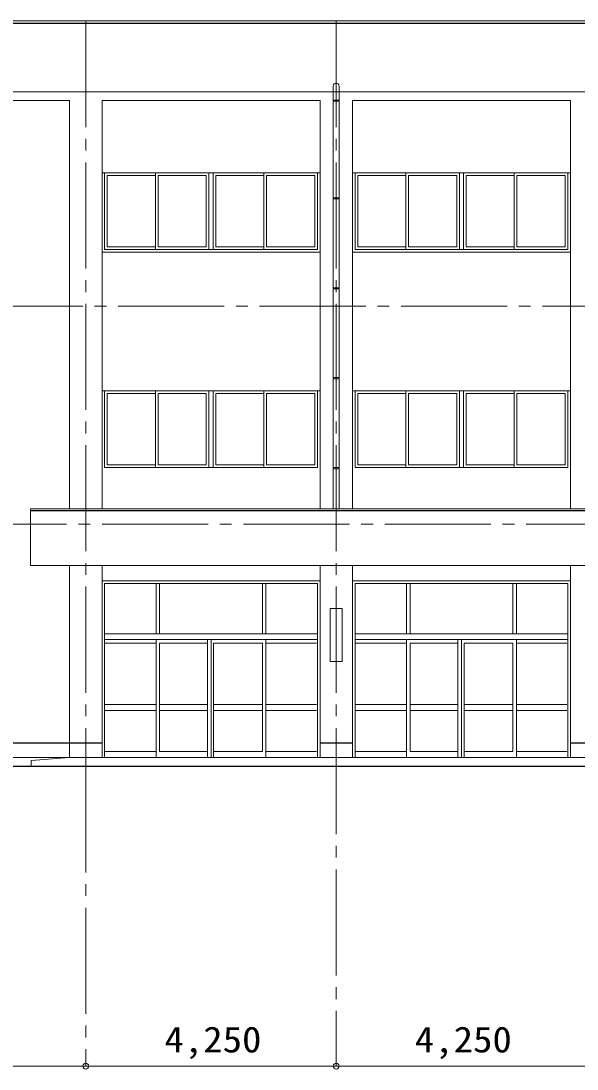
# Model space of a CAD drawing. Units: millimetres at full size, sheet at 1:200; details may follow other scales. Extents: x -55340 to 55340, y -38040 to 38040.
# Drawn here: x 6829 to 16267, y -19108 to -1321 of the extents above; entities that cross this region are included whole.
import ezdxf
from ezdxf.enums import TextEntityAlignment as Align

# ---------------------------------------------------------------- set-up
doc = ezdxf.new("R2010")
doc.units = ezdxf.units.MM
doc.header["$LTSCALE"] = 200
doc.header["$PDMODE"] = 32
doc.header["$PDSIZE"] = 100
doc.linetypes.add('CHAIN2', pattern=[12, 9, -1, 1, -1])
for name, color, linetype, lineweight in [('0-1_通り芯', 3, 'Continuous', 18), ('0-2_躯体', 3, 'Continuous', 18), ('0-4_仕上', 7, 'Continuous', 18), ('0-5_建具(ｻｯｼ)', 4, 'Continuous', 9), ('0-A_寸法', 6, 'Continuous', 9)]:
    doc.layers.add(name, color=color, linetype=linetype, lineweight=lineweight)
doc.styles.add('ＭＳ ゴシック', font='')
doc.styles.get('ＭＳ ゴシック').set_extended_font_data('MS Gothic')

msp = doc.modelspace()

# ---------------------------------------------------------------- linework, layer by layer
at = {"layer": '0-1_通り芯', "color": 4, "linetype": 'CHAIN2', "lineweight": 9}
for p, q in [((7929.8, -1320.6), (7929.8, -13970.6)), ((12179.8, -1320.6), (12179.8, -19058.1)), ((7929.8, -13970.6), (7929.8, -19058.1))]:
    msp.add_line(p, q, dxfattribs=at)
at = {"layer": '0-2_躯体'}
for p, q in [((-8045.2, -1320.6), (28614.8, -1320.6)), ((12129.8, -2425.6), (12129.8, -9600.6)), ((12229.8, -2425.6), (12229.8, -9600.6)), ((12129.8, -2664.2), (12229.8, -2664.2)), ((3954.8, -2670.6), (7654.8, -2670.6)), ((7654.8, -2670.6), (7654.8, -9600.6)), ((8204.8, -2670.6), (8204.8, -9600.6)), ((8204.8, -2670.6), (11904.8, -2670.6)), ((11904.8, -2670.6), (11904.8, -9600.6)), ((12129.8, -2684.2), (12229.8, -2684.2)), ((12454.8, -2670.6), (12454.8, -9600.6)), ((12454.8, -2670.6), (16154.8, -2670.6)), ((16154.8, -2670.6), (16154.8, -9600.6)), ((12129.8, -4320.9), (12229.8, -4320.9)), ((12129.8, -4320.9), (12229.8, -4320.9)), ((12129.8, -4341), (12229.8, -4341)), ((12129.8, -5847.7), (12229.8, -5847.7)), ((12129.8, -5847.7), (12229.8, -5847.7)), ((12129.8, -5867.7), (12229.8, -5867.7)), ((12129.8, -7374.4), (12229.8, -7374.4)), ((12129.8, -7374.4), (12229.8, -7374.4)), ((12129.8, -7394.4), (12229.8, -7394.4)), ((12129.8, -8901.1), (12229.8, -8901.1)), ((12129.8, -8901.1), (12229.8, -8901.1)), ((12129.8, -8921.1), (12229.8, -8921.1)), ((6989.8, -9600.6), (6989.8, -10560.6)), ((6989.8, -9600.6), (17369.8, -9600.6)), ((6989.8, -10560.6), (16925.2, -10560.6)), ((7654.8, -10560.6), (7654.8, -13820.6)), ((8204.8, -10560.6), (8204.8, -13820.6)), ((11904.8, -10560.6), (11904.8, -13820.6)), ((12454.8, -10560.6), (12454.8, -13820.6)), ((16154.8, -10560.6), (16154.8, -13820.6)), ((-38055.2, -13820.6), (17047.7, -13820.6)), ((7004.8, -13870.6), (7654.8, -13820.6)), ((7004.8, -13870.6), (7004.8, -13970.6))]:
    msp.add_line(p, q, dxfattribs=at)
at = {"layer": '0-2_躯体', "color": 6, "lineweight": 25}
for p, q in [((-8045.2, -1355.6), (28614.8, -1355.6)), ((6989.8, -9630.6), (17369.8, -9630.6)), ((3894.8, -13570.6), (8204.8, -13570.6)), ((3894.8, -13570.6), (8204.8, -13570.6)), ((11904.8, -13570.6), (12454.8, -13570.6)), ((16154.8, -13570.6), (17046.7, -13570.6))]:
    msp.add_line(p, q, dxfattribs=at)
at = {"layer": '0-2_躯体'}
for start, end in [(90, 180), (0, 90)]:
    msp.add_arc((12179.8, -2425.6), 50, start, end, dxfattribs=at)
at = {"layer": '0-4_仕上'}
for p, q in [((12079.8, -11293.1), (12279.8, -11293.1)), ((12079.8, -11293.1), (12079.8, -12193.1)), ((12279.8, -11293.1), (12279.8, -12193.1)), ((12079.8, -12193.1), (12279.8, -12193.1))]:
    msp.add_line(p, q, dxfattribs=at)
at = {"layer": '0-5_建具(ｻｯｼ)', "color": 7, "lineweight": 18}
for p, q in [((8204.8, -3897.2), (11904.8, -3897.2)), ((8249.8, -3897.2), (8249.8, -5197.2)), ((11859.8, -3897.2), (11859.8, -5197.2)), ((12454.8, -3897.2), (16154.8, -3897.2)), ((12499.8, -3897.2), (12499.8, -5197.2)), ((16109.8, -3897.2), (16109.8, -5197.2)), ((8204.8, -5242.2), (11904.8, -5242.2)), ((12454.8, -5242.2), (16154.8, -5242.2)), ((8204.8, -7597.2), (11904.8, -7597.2)), ((8249.8, -7597.2), (8249.8, -8897.2)), ((11859.8, -7597.2), (11859.8, -8897.2)), ((12454.8, -7597.2), (16154.8, -7597.2)), ((12499.8, -7597.2), (12499.8, -8897.2)), ((16109.8, -7597.2), (16109.8, -8897.2)), ((8249.8, -8897.2), (11859.8, -8897.2)), ((12499.8, -8897.2), (16109.8, -8897.2)), ((8204.8, -10820.6), (11904.8, -10820.6)), ((12454.8, -10820.6), (16154.8, -10820.6)), ((8249.8, -10865.6), (11859.8, -10865.6)), ((8249.8, -10865.6), (8249.8, -13820.6)), ((11859.8, -10865.6), (11859.8, -13820.6)), ((12499.8, -10865.6), (12499.8, -13820.6)), ((12499.8, -10865.6), (16109.8, -10865.6)), ((16109.8, -10865.6), (16109.8, -13820.6))]:
    msp.add_line(p, q, dxfattribs=at)
at = {"layer": '0-5_建具(ｻｯｼ)'}
for p, q in [((9112.3, -3897.2), (9112.3, -5197.2)), ((10019.8, -3897.2), (10019.8, -5197.2)), ((10089.8, -3897.2), (10089.8, -5197.2)), ((10952.3, -3897.2), (10952.3, -5197.2)), ((13362.3, -3897.2), (13362.3, -5197.2)), ((14269.8, -3897.2), (14269.8, -5197.2)), ((14339.8, -3897.2), (14339.8, -5197.2)), ((15202.3, -3897.2), (15202.3, -5197.2)), ((8294.8, -3942.2), (9112.3, -3942.2)), ((9157.3, -3942.2), (9157.7, -3942.2)), ((9157.3, -3942.2), (9157.3, -5152.2)), ((9159.1, -3942.2), (9974.8, -3942.2)), ((9974.8, -3942.2), (9974.8, -5152.2)), ((10134.8, -3942.2), (10952.3, -3942.2)), ((10997.3, -3942.2), (11814.8, -3942.2)), ((10997.3, -3942.2), (10997.3, -5152.2)), ((11814.8, -3942.2), (11814.8, -5152.2)), ((12544.8, -3942.2), (13362.3, -3942.2)), ((13407.3, -3942.2), (13407.7, -3942.2)), ((13407.3, -3942.2), (13407.3, -5152.2)), ((13409.1, -3942.2), (14224.8, -3942.2)), ((14224.8, -3942.2), (14224.8, -5152.2)), ((14384.8, -3942.2), (15202.3, -3942.2)), ((15247.3, -3942.2), (16064.8, -3942.2)), ((15247.3, -3942.2), (15247.3, -5152.2)), ((16064.8, -3942.2), (16064.8, -5152.2)), ((9157.3, -5152.2), (9974.8, -5152.2)), ((10997.3, -5152.2), (11814.8, -5152.2)), ((13407.3, -5152.2), (14224.8, -5152.2)), ((15247.3, -5152.2), (16064.8, -5152.2)), ((8249.8, -5197.2), (11859.8, -5197.2)), ((12499.8, -5197.2), (16109.8, -5197.2)), ((8294.8, -7642.2), (9112.3, -7642.2)), ((9112.3, -7597.2), (9112.3, -8897.2)), ((9157.3, -7642.2), (9157.7, -7642.2)), ((9157.3, -7642.2), (9157.3, -8852.2)), ((9159.1, -7642.2), (9974.8, -7642.2)), ((9974.8, -7642.2), (9974.8, -8852.2)), ((10019.8, -7597.2), (10019.8, -8897.2)), ((10089.8, -7597.2), (10089.8, -8897.2)), ((10134.8, -7642.2), (10952.3, -7642.2)), ((10952.3, -7597.2), (10952.3, -8897.2)), ((10997.3, -7642.2), (11814.8, -7642.2)), ((10997.3, -7642.2), (10997.3, -8852.2)), ((11814.8, -7642.2), (11814.8, -8852.2)), ((12544.8, -7642.2), (13362.3, -7642.2)), ((13362.3, -7597.2), (13362.3, -8897.2)), ((13407.3, -7642.2), (13407.7, -7642.2)), ((13407.3, -7642.2), (13407.3, -8852.2)), ((13409.1, -7642.2), (14224.8, -7642.2)), ((14224.8, -7642.2), (14224.8, -8852.2)), ((14269.8, -7597.2), (14269.8, -8897.2)), ((14339.8, -7597.2), (14339.8, -8897.2)), ((14384.8, -7642.2), (15202.3, -7642.2)), ((15202.3, -7597.2), (15202.3, -8897.2)), ((15247.3, -7642.2), (16064.8, -7642.2)), ((15247.3, -7642.2), (15247.3, -8852.2)), ((16064.8, -7642.2), (16064.8, -8852.2)), ((9157.3, -8852.2), (9974.8, -8852.2)), ((10997.3, -8852.2), (11814.8, -8852.2)), ((13407.3, -8852.2), (14224.8, -8852.2)), ((15247.3, -8852.2), (16064.8, -8852.2)), ((9122.3, -11720.6), (9122.3, -10865.6)), ((9182.3, -11720.6), (9182.3, -10865.6)), ((10927.3, -11720.6), (10927.3, -10865.6)), ((10987.3, -11720.6), (10987.3, -10865.6)), ((13372.3, -11720.6), (13372.3, -10865.6)), ((13432.3, -11720.6), (13432.3, -10865.6)), ((15177.3, -11720.6), (15177.3, -10865.6)), ((15237.3, -11720.6), (15237.3, -10865.6)), ((8249.8, -11720.6), (11859.8, -11720.6)), ((12499.8, -11720.6), (16109.8, -11720.6)), ((8249.8, -11820.6), (11859.8, -11820.6)), ((8249.8, -11880.6), (9122.3, -11880.6)), ((9122.3, -13820.6), (9122.3, -11820.6)), ((9182.3, -11880.6), (9994.8, -11880.6)), ((9182.3, -13720.6), (9182.3, -11880.6)), ((9994.8, -11820.6), (9994.8, -13820.6)), ((10054.8, -11820.6), (10054.8, -13820.6)), ((10099.8, -11880.6), (10099.8, -13820.6)), ((10099.8, -11880.6), (10927.3, -11880.6)), ((10987.3, -13820.6), (10987.3, -11820.6)), ((10987.3, -11880.6), (11844.8, -11880.6)), ((12499.8, -11820.6), (16109.8, -11820.6)), ((12499.8, -11880.6), (13372.3, -11880.6)), ((13372.3, -13820.6), (13372.3, -11820.6)), ((13432.3, -11880.6), (14244.8, -11880.6)), ((13432.3, -13720.6), (13432.3, -11880.6)), ((14244.8, -11820.6), (14244.8, -13820.6)), ((14304.8, -11820.6), (14304.8, -13820.6)), ((14349.8, -11880.6), (14349.8, -13820.6)), ((14349.8, -11880.6), (15177.3, -11880.6)), ((15237.3, -13820.6), (15237.3, -11820.6)), ((15237.3, -11880.6), (16094.8, -11880.6)), ((8249.8, -12920.6), (9122.3, -12920.6)), ((9182.3, -12920.6), (9994.8, -12920.6)), ((10099.8, -12920.6), (10927.3, -12920.6)), ((10987.3, -12920.6), (11844.8, -12920.6)), ((12499.8, -12920.6), (13372.3, -12920.6)), ((13432.3, -12920.6), (14244.8, -12920.6)), ((14349.8, -12920.6), (15177.3, -12920.6)), ((15237.3, -12920.6), (16094.8, -12920.6)), ((8249.8, -13020.6), (9122.3, -13020.6)), ((9182.3, -13020.6), (9994.8, -13020.6)), ((10099.8, -13020.6), (10927.3, -13020.6)), ((10987.3, -13020.6), (11844.8, -13020.6)), ((12499.8, -13020.6), (13372.3, -13020.6)), ((13432.3, -13020.6), (14244.8, -13020.6)), ((14349.8, -13020.6), (15177.3, -13020.6)), ((15237.3, -13020.6), (16094.8, -13020.6)), ((8249.8, -13720.6), (9122.3, -13720.6)), ((9182.3, -13720.6), (9994.8, -13720.6)), ((10987.3, -13720.6), (11844.8, -13720.6)), ((12499.8, -13720.6), (13372.3, -13720.6)), ((13432.3, -13720.6), (14244.8, -13720.6)), ((15237.3, -13720.6), (16094.8, -13720.6))]:
    msp.add_line(p, q, dxfattribs=at)
at = {"layer": '0-5_建具(ｻｯｼ)', "color": 2, "lineweight": 25}
msp.add_line((-50905.4, -13970.6), (50915.1, -13970.6), dxfattribs=at)
at = {"layer": '0-5_建具(ｻｯｼ)'}
for points in [[(8294.8, -3942.2), (8294.8, -5152.2), (9112.3, -5152.2)], [(10134.8, -3942.2), (10134.8, -5152.2), (10952.3, -5152.2)], [(12544.8, -3942.2), (12544.8, -5152.2), (13362.3, -5152.2)], [(14384.8, -3942.2), (14384.8, -5152.2), (15202.3, -5152.2)], [(8294.8, -7642.2), (8294.8, -8852.2), (9112.3, -8852.2)], [(10134.8, -7642.2), (10134.8, -8852.2), (10952.3, -8852.2)], [(12544.8, -7642.2), (12544.8, -8852.2), (13362.3, -8852.2)], [(14384.8, -7642.2), (14384.8, -8852.2), (15202.3, -8852.2)], [(10099.8, -13720.6), (10927.3, -13720.6), (10927.3, -11880.6)], [(14349.8, -13720.6), (15177.3, -13720.6), (15177.3, -11880.6)]]:
    msp.add_lwpolyline(points, dxfattribs=at)
at = {"layer": '0-A_寸法', "color": 4, "linetype": 'CHAIN2'}
for p, q in [((28546.7, -2520.6), (-46649.4, -2520.6)), ((-32320.2, -2520.6), (28546.7, -2520.6)), ((-8595.2, -9860.6), (28223.8, -9860.6))]:
    msp.add_line(p, q, dxfattribs=at)
msp.add_lwpolyline([(-32320.2, -6160.6), (26753.1, -6160.6), (28223.8, -6160.6)], dxfattribs=at)
at = {"layer": '0-A_寸法', "color": 4}
msp.add_lwpolyline([(20679.8, -19058.1), (16429.8, -19058.1), (12179.8, -19058.1), (7929.8, -19058.1), (3679.8, -19058.1), (-320.2, -19058.1), (-4320.2, -19058.1), (-8320.2, -19058.1), (-12320.2, -19058.1)], dxfattribs=at)
at = {"layer": '0-A_寸法'}
for p in [(7929.8, -19058.1), (12179.8, -19058.1)]:
    msp.add_point(p, dxfattribs=at)

# ---------------------------------------------------------------- texts
at = {"layer": '0-A_寸法', "color": 2, "style": 'ＭＳ ゴシック', "width": 1.1}
for p in [(9264.8, -18958.1), (13514.8, -18958.1)]:
    msp.add_text('4,250', height=439.9, dxfattribs=at).set_placement(p, align=Align.BOTTOM_LEFT)

doc.saveas('drawing.dxf')
